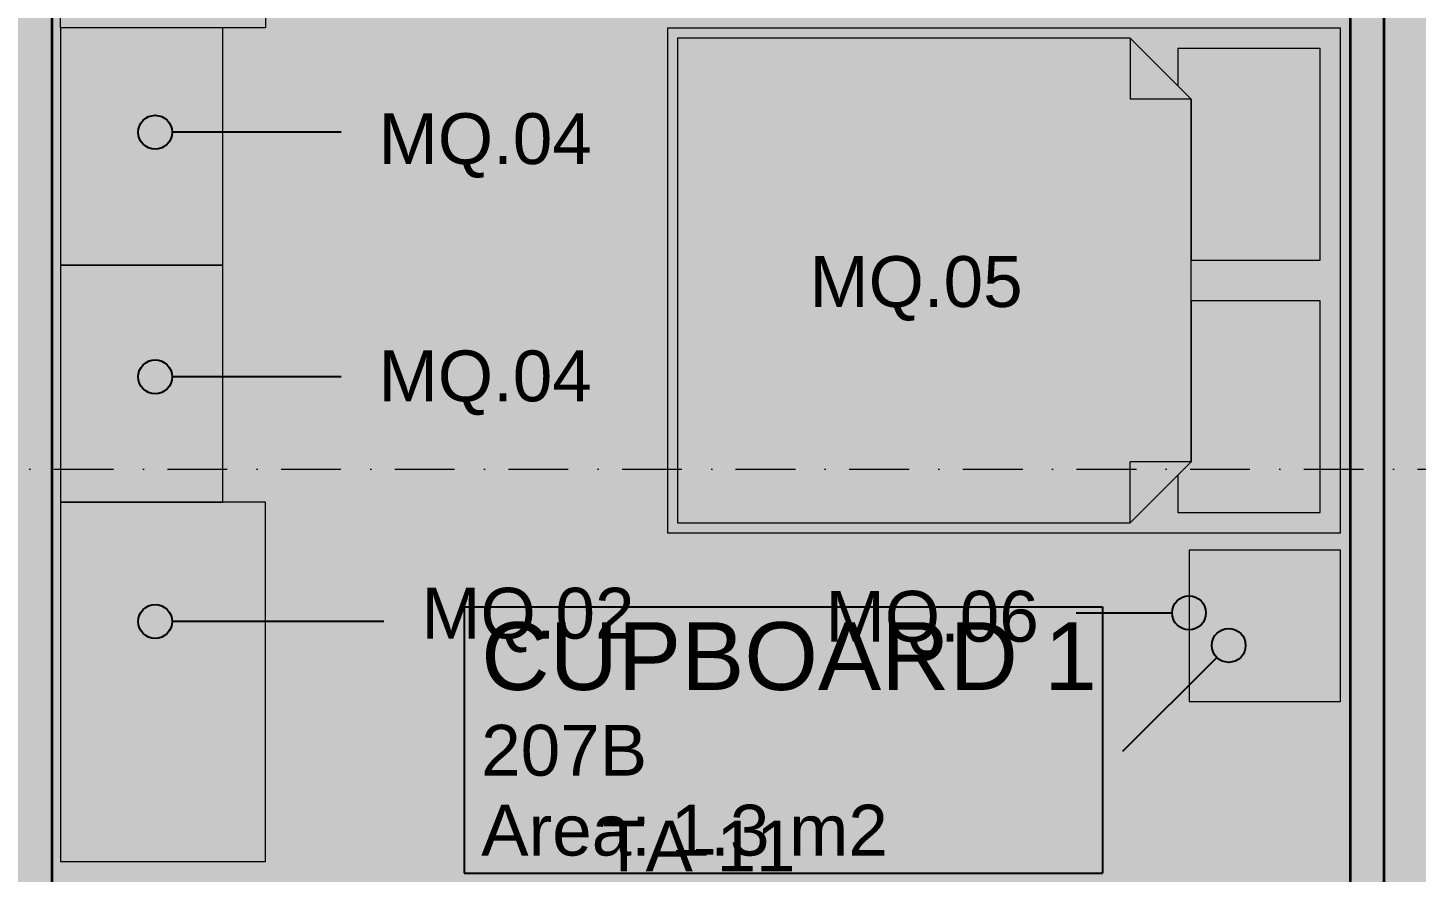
# Model space of a CAD drawing. Header units: millimetres. Extents: x -14278 to 101596, y -22378 to 34603.
# Drawn here: x 72050 to 76146, y 9484 to 11975 of the extents above; entities that cross this region are included whole.
import ezdxf
from ezdxf.enums import TextEntityAlignment as Align

# ---------------------------------------------------------------- set-up
doc = ezdxf.new("R2010")
doc.units = ezdxf.units.MM
doc.header["$MEASUREMENT"] = 0
doc.linetypes.add('Dot & Dashed', pattern=[335.138881, 176.388884, -88.194442, 0, -70.555556])
for name, color, linetype in [('A-Zz_20_10_90-T_TextFFEInternal', 7, 'Continuous'), ('NewA-Ee_25_10-M_WallsInternal', 7, 'Continuous'), ('NewA-Ee_30_40-M_Floors', 7, 'Continuous'), ('NewA-Ee_40_20-M_GeneralFFAndEInternalMovable', 7, 'Continuous'), ('NewA-SL-M_SpacesInternal', 7, 'Continuous'), ('NewA-Ss_30_25-M_CeilingAndSoffitSystems', 7, 'Continuous'), ('NewA-Zz_20_10_90-T_TextFFEInternal', 7, 'Continuous'), ('NewA-Zz_35_40_80-M_GridStructural', 7, 'Continuous'), ('NewA-Zz_50_90_00-M_GrossInternal', 7, 'Continuous')]:
    doc.layers.add(name, color=color, linetype=linetype)
doc.styles.add('GENERATED_STYLE_1', font='')
doc.styles.get('GENERATED_STYLE_1').set_extended_font_data('Arial')

# ---------------------------------------------------------------- blocks, each defined once
blk = doc.blocks.new('Slab_29_2', base_point=(92290.2, 4673.4))
at = {"layer": 'NewA-Ee_30_40-M_Floors', "linetype": 'Continuous', "lineweight": 13}
blk.add_hatch(color=254, dxfattribs=at).paths.add_polyline_path([(92290.2, 4673.4), (92290.2, 10970.6), (94739.9, 10970.6), (94739.9, 13222.7), (60190.4, 13222.7), (60190.4, 4673.4)])
blk = doc.blocks.new('BEDROOM_207_32_2', base_point=(74462.5, 12688))
at = {"layer": 'NewA-SL-M_SpacesInternal', "color": 253, "linetype": 'Continuous', "lineweight": 13}
for p, q in [((72121.7, 13222.7), (72121.7, 9219.3)), ((75951.3, 13222.7), (72121.7, 13222.7)), ((75951.3, 9219.3), (75951.3, 13222.7)), ((72121.7, 9219.3), (72948.2, 9219.3)), ((72948.2, 9219.3), (72948.2, 6268.3)), ((74181.2, 6268.3), (74181.2, 9219.3)), ((74181.2, 9219.3), (75951.3, 9219.3)), ((72948.2, 6268.3), (74181.2, 6268.3))]:
    blk.add_line(p, q, dxfattribs=at)
at = {"layer": 'NewA-SL-M_SpacesInternal', "linetype": 'Continuous'}
for p, q in [((73703.9, 13041.5), (73703.9, 12727.2)), ((73703.9, 13041.5), (75221.1, 13041.5)), ((75221.1, 13041.5), (75221.1, 12727.2)), ((73703.9, 12727.2), (73703.9, 12491.5)), ((75221.1, 12727.2), (75221.1, 12491.5)), ((73703.9, 12491.5), (73703.9, 12255.8)), ((75221.1, 12491.5), (75221.1, 12255.8)), ((73703.9, 12255.8), (75221.1, 12255.8))]:
    blk.add_line(p, q, dxfattribs=at)
at = {"layer": 'NewA-SL-M_SpacesInternal', "color": 5, "lineweight": 70, "style": 'GENERATED_STYLE_1'}
for tag, height, p in [('ROOM_NAME', 200, (73753.9, 12995.8)), ('ROOM_NUMBER', 150, (73753.9, 12693)), ('adj_text', 150, (73753.9, 12457.2))]:
    blk.add_attdef(tag, text='', height=height, dxfattribs=at).set_placement(p, align=Align.TOP_LEFT)
blk = doc.blocks.new('CUPBOARD 1_207B_52_2', base_point=(74279.5, 9913.4))
at = {"layer": 'NewA-SL-M_SpacesInternal', "linetype": 'Continuous'}
for p, q in [((73337.8, 10267), (73337.8, 9952.7)), ((73337.8, 10267), (75221.1, 10267)), ((75221.1, 10267), (75221.1, 9952.7)), ((73337.8, 9952.7), (73337.8, 9717)), ((75221.1, 9952.7), (75221.1, 9717)), ((73337.8, 9717), (73337.8, 9481.3)), ((75221.1, 9717), (75221.1, 9481.3)), ((73337.8, 9481.3), (75221.1, 9481.3))]:
    blk.add_line(p, q, dxfattribs=at)
at = {"layer": 'NewA-SL-M_SpacesInternal', "color": 253, "linetype": 'Continuous', "lineweight": 13}
for p, q in [((72823.2, 9094.3), (72121.7, 9094.3)), ((72121.7, 9094.3), (72121.7, 7203.9)), ((72823.2, 7203.9), (72823.2, 9094.3)), ((72121.7, 7203.9), (72823.2, 7203.9))]:
    blk.add_line(p, q, dxfattribs=at)
at = {"layer": 'NewA-SL-M_SpacesInternal', "color": 5, "lineweight": 70, "style": 'GENERATED_STYLE_1'}
for tag, height, p in [('ROOM_NAME', 200, (73387.8, 10221.3)), ('ROOM_NUMBER', 150, (73387.8, 9918.4)), ('adj_text', 150, (73387.8, 9682.7))]:
    blk.add_attdef(tag, text='', height=height, dxfattribs=at).set_placement(p, align=Align.TOP_LEFT)
blk = doc.blocks.new('Slab_41_2', base_point=(72121.7, 13222.7))
at = {"layer": 'NewA-Ss_30_25-M_CeilingAndSoffitSystems', "linetype": 'Continuous', "lineweight": 0}
blk.add_hatch(color=255, dxfattribs=at).paths.add_polyline_path([(72121.7, 13222.7), (72121.7, 9219.3), (72948.2, 9219.3), (72948.2, 6268.3), (74181.2, 6268.3), (74181.2, 9219.3), (75951.3, 9219.3), (75951.3, 13222.7)])
at = {"layer": 'NewA-Ss_30_25-M_CeilingAndSoffitSystems', "color": 6, "linetype": 'Continuous', "lineweight": 13, "flags": 128}
blk.add_lwpolyline([(72121.7, 13222.7), (72121.7, 9219.3), (72948.2, 9219.3), (72948.2, 6268.3), (74181.2, 6268.3), (74181.2, 9219.3), (75951.3, 9219.3), (75951.3, 13222.7)], close=True, dxfattribs=at)
blk = doc.blocks.new('Wall_90_2', base_point=(71971.7, 13222.7))
at = {"layer": 'NewA-Ee_25_10-M_WallsInternal', "color": 92, "linetype": 'Continuous', "lineweight": 35, "flags": 128}
for points in [[(71971.7, 13222.7), (71971.7, 9219.3)], [(72121.7, 13222.7), (71971.7, 13222.7)], [(72121.7, 9219.3), (72121.7, 13222.7)], [(71971.7, 9094.3), (71971.7, 7203.9)], [(72121.7, 7203.9), (72121.7, 9094.3)], [(71971.7, 7078.9), (71971.7, 6268.3)], [(72121.7, 6268.3), (72121.7, 7078.9)]]:
    blk.add_lwpolyline(points, dxfattribs=at)
blk = doc.blocks.new('Wall_124_2', base_point=(76051.3, 13373))
at = {"layer": 'NewA-Ee_25_10-M_WallsInternal', "color": 92, "linetype": 'Continuous', "lineweight": 35, "flags": 128}
for points in [[(75951.3, 13222.7), (75951.3, 9219.3)], [(76051.3, 9219.3), (76051.3, 13222.7)]]:
    blk.add_lwpolyline(points, dxfattribs=at)
blk = doc.blocks.new('Standard grid marker_2')
at = {"layer": 'NewA-Zz_35_40_80-M_GridStructural', "color": 6, "linetype": 'Dot & Dashed', "lineweight": 13}
blk.add_line((1000, 0), (40175.6, 0), dxfattribs=at)
at = {"layer": 'NewA-Zz_35_40_80-M_GridStructural', "style": 'GENERATED_STYLE_1'}
blk.add_attdef('AC_MarkerText_1', text='', height=250, dxfattribs=at).set_placement((41425.6, 14.3), align=Align.MIDDLE_CENTER)
blk = doc.blocks.new('Office Desk Rect 19')
at = {"layer": 'NewA-Ee_40_20-M_GeneralFFAndEInternalMovable', "color": 1, "linetype": 'Continuous', "lineweight": 18}
for p, q in [((1058.8625, 604.8375), (0, 604.8375)), ((0, 604.8375), (0, 0)), ((1058.8625, 0), (1058.8625, 604.8375)), ((0, 0), (1058.8625, 0))]:
    blk.add_line(p, q, dxfattribs=at)
blk = doc.blocks.new('Bed Double 19')
at = {"layer": 'NewA-Ee_40_20-M_GeneralFFAndEInternalMovable', "color": 1, "linetype": 'Continuous', "lineweight": 18}
for p, q in [((1489.1, 1985.4), (0, 1985.4)), ((0, 1985.4), (0, 0)), ((1489.1, 0), (1489.1, 1985.4)), ((684.5, 1925.4), (60, 1925.4)), ((60, 1925.4), (60, 1505.4)), ((684.5, 1545.4), (684.5, 1925.4)), ((1429.1, 1925.4), (804.5, 1925.4)), ((804.5, 1925.4), (804.5, 1545.4)), ((1429.1, 1505.4), (1429.1, 1925.4)), ((210, 1545.4), (30, 1365.4)), ((170, 1505.4), (210, 1545.4)), ((210, 1545.4), (684.5, 1545.4)), ((744.5, 1545.4), (210, 1545.4)), ((210, 1545.4), (210, 1365.4)), ((1279.1, 1545.4), (744.5, 1545.4)), ((804.5, 1545.4), (1279.1, 1545.4)), ((1279.1, 1545.4), (1319.1, 1505.4)), ((1459.1, 1365.4), (1279.1, 1545.4)), ((1279.1, 1545.4), (1279.1, 1365.4)), ((60, 1505.4), (170, 1505.4)), ((1319.1, 1505.4), (1429.1, 1505.4)), ((30, 1365.4), (30, 30)), ((30, 1365.4), (210, 1365.4)), ((1459.1, 1365.4), (1279.1, 1365.4)), ((1459.1, 30), (1459.1, 1365.4)), ((0, 0), (1489.1, 0)), ((30, 30), (744.5, 30)), ((744.5, 30), (1459.1, 30))]:
    blk.add_line(p, q, dxfattribs=at)
blk = doc.blocks.new('Rectangular Table 01 19_3')
at = {"layer": 'NewA-Ee_40_20-M_GeneralFFAndEInternalMovable', "color": 1, "linetype": 'Continuous', "lineweight": 18}
for p, q in [((446.6, 446.6), (0, 446.6)), ((0, 446.6), (0, 0)), ((446.6, 0), (446.6, 446.6)), ((0, 0), (446.6, 0))]:
    blk.add_line(p, q, dxfattribs=at)
blk = doc.blocks.new('Wardrobe 19')
at = {"layer": 'NewA-Ee_40_20-M_GeneralFFAndEInternalMovable', "color": 1, "linetype": 'Continuous', "lineweight": 18}
for p, q in [((1059.4, 604.8), (0, 604.8)), ((0, 604.8), (0, 0)), ((1059.4, 0), (1059.4, 604.8)), ((0, 0), (1059.4, 0))]:
    blk.add_line(p, q, dxfattribs=at)
blk = doc.blocks.new('Credenza 19_2')
at = {"layer": 'NewA-Ee_40_20-M_GeneralFFAndEInternalMovable', "color": 1, "linetype": 'Continuous', "lineweight": 18}
for p, q in [((700, 478.4), (0, 478.4)), ((0, 478.4), (0, 0)), ((700, 0), (700, 478.4)), ((0, 0), (700, 0))]:
    blk.add_line(p, q, dxfattribs=at)
blk = doc.blocks.new('Line_79_2', base_point=(72974.7, 11666.6))
at = {"layer": 'NewA-Zz_20_10_90-T_TextFFEInternal', "linetype": 'Continuous'}
blk.add_hatch(color=256, dxfattribs=at).paths.add_polyline_path([(72476, 11666.6), (72472.2, 11685.7), (72461.4, 11701.9), (72445.1, 11712.8), (72426, 11716.6), (72406.9, 11712.8), (72390.6, 11701.9), (72379.8, 11685.7), (72376, 11666.6), (72379.8, 11647.5), (72390.6, 11631.2), (72406.9, 11620.4), (72426, 11616.6), (72445.1, 11620.4), (72461.4, 11631.2), (72472.2, 11647.5)])
blk.add_line((72974.7, 11666.6), (72476, 11666.6), dxfattribs=at)
blk.add_circle((72426, 11666.6), 50, dxfattribs=at)
blk = doc.blocks.new('Line_80_2', base_point=(72974.7, 10944.9))
at = {"layer": 'NewA-Zz_20_10_90-T_TextFFEInternal', "linetype": 'Continuous'}
blk.add_hatch(color=256, dxfattribs=at).paths.add_polyline_path([(72476, 10944.9), (72472.2, 10964.1), (72461.4, 10980.3), (72445.1, 10991.1), (72426, 10994.9), (72406.9, 10991.1), (72390.6, 10980.3), (72379.8, 10964.1), (72376, 10944.9), (72379.8, 10925.8), (72390.6, 10909.6), (72406.9, 10898.7), (72426, 10894.9), (72445.1, 10898.7), (72461.4, 10909.6), (72472.2, 10925.8)])
blk.add_line((72974.7, 10944.9), (72476, 10944.9), dxfattribs=at)
blk.add_circle((72426, 10944.9), 50, dxfattribs=at)
blk = doc.blocks.new('Line_81_2', base_point=(73100.6, 10223.3))
at = {"layer": 'NewA-Zz_20_10_90-T_TextFFEInternal', "linetype": 'Continuous'}
blk.add_hatch(color=256, dxfattribs=at).paths.add_polyline_path([(72476, 10223.3), (72472.2, 10242.4), (72461.4, 10258.6), (72445.1, 10269.5), (72426, 10273.3), (72406.9, 10269.5), (72390.6, 10258.6), (72379.8, 10242.4), (72376, 10223.3), (72379.8, 10204.2), (72390.6, 10187.9), (72406.9, 10177.1), (72426, 10173.3), (72445.1, 10177.1), (72461.4, 10187.9), (72472.2, 10204.2)])
blk.add_line((73100.6, 10223.3), (72476, 10223.3), dxfattribs=at)
blk.add_circle((72426, 10223.3), 50, dxfattribs=at)
blk = doc.blocks.new('Line_111_2', base_point=(75143.3, 10248.6))
at = {"layer": 'NewA-Zz_20_10_90-T_TextFFEInternal', "linetype": 'Continuous'}
blk.add_hatch(color=256, dxfattribs=at).paths.add_polyline_path([(75525.9, 10248.6), (75522.1, 10267.8), (75511.2, 10284), (75495, 10294.8), (75475.9, 10298.6), (75456.7, 10294.8), (75440.5, 10284), (75429.7, 10267.8), (75425.9, 10248.6), (75429.7, 10229.5), (75440.5, 10213.3), (75456.7, 10202.4), (75475.9, 10198.6), (75495, 10202.4), (75511.2, 10213.3), (75522.1, 10229.5)])
blk.add_line((75143.3, 10248.6), (75425.9, 10248.6), dxfattribs=at)
blk.add_circle((75475.9, 10248.6), 50, dxfattribs=at)
blk = doc.blocks.new('Line_112_2', base_point=(75280.7, 9840.5))
at = {"layer": 'NewA-Zz_20_10_90-T_TextFFEInternal', "linetype": 'Continuous'}
blk.add_hatch(color=256, dxfattribs=at).paths.add_polyline_path([(75643, 10152.8), (75639.2, 10171.9), (75628.4, 10188.2), (75612.1, 10199), (75593, 10202.8), (75573.9, 10199), (75557.6, 10188.2), (75546.8, 10171.9), (75543, 10152.8), (75546.8, 10133.7), (75557.6, 10117.4), (75573.9, 10106.6), (75593, 10102.8), (75612.1, 10106.6), (75628.4, 10117.4), (75639.2, 10133.7)])
blk.add_line((75280.7, 9840.5), (75557.6, 10117.4), dxfattribs=at)
blk.add_circle((75593, 10152.8), 50, dxfattribs=at)
blk = doc.blocks.new('Label_170_2', base_point=(74245.6, 11385.4))
at = {"layer": 'A-Zz_20_10_90-T_TextFFEInternal', "insert": (74670.6, 11301.1), "char_height": 150, "attachment_point": 2, "style": 'GENERATED_STYLE_1'}
blk.add_mtext('\\fArial|b0|i0|c0|p34;MQ.05\\fArial|b0|i0|c0|p34;\\fArial|b0|i0|c0|p34;\\fArial|b0|i0|c0|p34;\\fArial|b0|i0|c0|p34;\\fArial|b0|i0|c0|p34;\\fArial|b0|i0|c0|p34;\\fArial|b0|i0|c0|p34;\\fArial|b0|i0|c0|p34;\\fArial|b0|i0|c0|p34;\\fArial|b0|i0|c0|p34;\\fArial|b0|i0|c0|p34;\\fArial|b0|i0|c0|p34;\\fArial|b0|i0|c0|p34;\\fArial|b0|i0|c0|p34;\\fArial|b0|i0|c0|p34;\\fArial|b0|i0|c0|p34;\\fArial|b0|i0|c0|p34;\\fArial|b0|i0|c0|p34;\\fArial|b0|i0|c0|p34;\\fArial|b0|i0|c0|p34;\\fArial|b0|i0|c0|p34;\\fArial|b0|i0|c0|p34;\\fArial|b0|i0|c0|p34;\\fArial|b0|i0|c0|p34;\\fArial|b0|i0|c0|p34;\\fArial|b0|i0|c0|p34;\\fArial|b0|i0|c0|p34;\\fArial|b0|i0|c0|p34;\\fArial|b0|i0|c0|p34;}', dxfattribs=at)
blk = doc.blocks.new('Label_175_2', base_point=(73100.6, 10407.1))
at = {"layer": 'A-Zz_20_10_90-T_TextFFEInternal', "insert": (73525.6, 10322.8), "char_height": 150, "attachment_point": 2, "style": 'GENERATED_STYLE_1'}
blk.add_mtext('\\fArial|b0|i0|c0|p34;MQ.02\\fArial|b0|i0|c0|p34;\\fArial|b0|i0|c0|p34;\\fArial|b0|i0|c0|p34;\\fArial|b0|i0|c0|p34;\\fArial|b0|i0|c0|p34;\\fArial|b0|i0|c0|p34;\\fArial|b0|i0|c0|p34;\\fArial|b0|i0|c0|p34;\\fArial|b0|i0|c0|p34;\\fArial|b0|i0|c0|p34;\\fArial|b0|i0|c0|p34;\\fArial|b0|i0|c0|p34;\\fArial|b0|i0|c0|p34;\\fArial|b0|i0|c0|p34;\\fArial|b0|i0|c0|p34;\\fArial|b0|i0|c0|p34;\\fArial|b0|i0|c0|p34;\\fArial|b0|i0|c0|p34;\\fArial|b0|i0|c0|p34;\\fArial|b0|i0|c0|p34;\\fArial|b0|i0|c0|p34;\\fArial|b0|i0|c0|p34;\\fArial|b0|i0|c0|p34;\\fArial|b0|i0|c0|p34;\\fArial|b0|i0|c0|p34;\\fArial|b0|i0|c0|p34;\\fArial|b0|i0|c0|p34;\\fArial|b0|i0|c0|p34;\\fArial|b0|i0|c0|p34;}', dxfattribs=at)
blk = doc.blocks.new('Label_176_2', base_point=(72974.7, 11107.1))
at = {"layer": 'A-Zz_20_10_90-T_TextFFEInternal', "insert": (73399.7, 11022.8), "char_height": 150, "attachment_point": 2, "style": 'GENERATED_STYLE_1'}
blk.add_mtext('\\fArial|b0|i0|c0|p34;MQ.04\\fArial|b0|i0|c0|p34;\\fArial|b0|i0|c0|p34;\\fArial|b0|i0|c0|p34;\\fArial|b0|i0|c0|p34;\\fArial|b0|i0|c0|p34;\\fArial|b0|i0|c0|p34;\\fArial|b0|i0|c0|p34;\\fArial|b0|i0|c0|p34;\\fArial|b0|i0|c0|p34;\\fArial|b0|i0|c0|p34;\\fArial|b0|i0|c0|p34;\\fArial|b0|i0|c0|p34;\\fArial|b0|i0|c0|p34;\\fArial|b0|i0|c0|p34;\\fArial|b0|i0|c0|p34;\\fArial|b0|i0|c0|p34;\\fArial|b0|i0|c0|p34;\\fArial|b0|i0|c0|p34;\\fArial|b0|i0|c0|p34;\\fArial|b0|i0|c0|p34;\\fArial|b0|i0|c0|p34;\\fArial|b0|i0|c0|p34;\\fArial|b0|i0|c0|p34;\\fArial|b0|i0|c0|p34;\\fArial|b0|i0|c0|p34;\\fArial|b0|i0|c0|p34;\\fArial|b0|i0|c0|p34;\\fArial|b0|i0|c0|p34;\\fArial|b0|i0|c0|p34;}', dxfattribs=at)
blk = doc.blocks.new('Label_177_2', base_point=(72974.7, 11807.1))
at = {"layer": 'A-Zz_20_10_90-T_TextFFEInternal', "insert": (73399.7, 11722.8), "char_height": 150, "attachment_point": 2, "style": 'GENERATED_STYLE_1'}
blk.add_mtext('\\fArial|b0|i0|c0|p34;MQ.04\\fArial|b0|i0|c0|p34;\\fArial|b0|i0|c0|p34;\\fArial|b0|i0|c0|p34;\\fArial|b0|i0|c0|p34;\\fArial|b0|i0|c0|p34;\\fArial|b0|i0|c0|p34;\\fArial|b0|i0|c0|p34;\\fArial|b0|i0|c0|p34;\\fArial|b0|i0|c0|p34;\\fArial|b0|i0|c0|p34;\\fArial|b0|i0|c0|p34;\\fArial|b0|i0|c0|p34;\\fArial|b0|i0|c0|p34;\\fArial|b0|i0|c0|p34;\\fArial|b0|i0|c0|p34;\\fArial|b0|i0|c0|p34;\\fArial|b0|i0|c0|p34;\\fArial|b0|i0|c0|p34;\\fArial|b0|i0|c0|p34;\\fArial|b0|i0|c0|p34;\\fArial|b0|i0|c0|p34;\\fArial|b0|i0|c0|p34;\\fArial|b0|i0|c0|p34;\\fArial|b0|i0|c0|p34;\\fArial|b0|i0|c0|p34;\\fArial|b0|i0|c0|p34;\\fArial|b0|i0|c0|p34;\\fArial|b0|i0|c0|p34;\\fArial|b0|i0|c0|p34;}', dxfattribs=at)
blk = doc.blocks.new('Label_192_2', base_point=(74293.3, 10398))
at = {"layer": 'A-Zz_20_10_90-T_TextFFEInternal', "insert": (74718.3, 10313.7), "char_height": 150, "attachment_point": 2, "style": 'GENERATED_STYLE_1'}
blk.add_mtext('\\fArial|b0|i0|c0|p34;MQ.06\\fArial|b0|i0|c0|p34;\\fArial|b0|i0|c0|p34;\\fArial|b0|i0|c0|p34;\\fArial|b0|i0|c0|p34;\\fArial|b0|i0|c0|p34;\\fArial|b0|i0|c0|p34;\\fArial|b0|i0|c0|p34;\\fArial|b0|i0|c0|p34;\\fArial|b0|i0|c0|p34;\\fArial|b0|i0|c0|p34;\\fArial|b0|i0|c0|p34;\\fArial|b0|i0|c0|p34;\\fArial|b0|i0|c0|p34;\\fArial|b0|i0|c0|p34;\\fArial|b0|i0|c0|p34;\\fArial|b0|i0|c0|p34;\\fArial|b0|i0|c0|p34;\\fArial|b0|i0|c0|p34;\\fArial|b0|i0|c0|p34;\\fArial|b0|i0|c0|p34;\\fArial|b0|i0|c0|p34;\\fArial|b0|i0|c0|p34;\\fArial|b0|i0|c0|p34;\\fArial|b0|i0|c0|p34;\\fArial|b0|i0|c0|p34;\\fArial|b0|i0|c0|p34;\\fArial|b0|i0|c0|p34;\\fArial|b0|i0|c0|p34;\\fArial|b0|i0|c0|p34;}', dxfattribs=at)
blk = doc.blocks.new('Label_222_2', base_point=(73604.8, 9720.2))
at = {"layer": 'A-Zz_20_10_90-T_TextFFEInternal', "insert": (74029.8, 9635.9), "char_height": 150, "attachment_point": 2, "style": 'GENERATED_STYLE_1'}
blk.add_mtext('\\fArial|b0|i0|c0|p34;TA-11\\fArial|b0|i0|c0|p34;\\fArial|b0|i0|c0|p34;\\fArial|b0|i0|c0|p34;\\fArial|b0|i0|c0|p34;\\fArial|b0|i0|c0|p34;\\fArial|b0|i0|c0|p34;\\fArial|b0|i0|c0|p34;\\fArial|b0|i0|c0|p34;\\fArial|b0|i0|c0|p34;\\fArial|b0|i0|c0|p34;\\fArial|b0|i0|c0|p34;\\fArial|b0|i0|c0|p34;\\fArial|b0|i0|c0|p34;\\fArial|b0|i0|c0|p34;\\fArial|b0|i0|c0|p34;\\fArial|b0|i0|c0|p34;\\fArial|b0|i0|c0|p34;\\fArial|b0|i0|c0|p34;\\fArial|b0|i0|c0|p34;\\fArial|b0|i0|c0|p34;\\fArial|b0|i0|c0|p34;\\fArial|b0|i0|c0|p34;\\fArial|b0|i0|c0|p34;\\fArial|b0|i0|c0|p34;\\fArial|b0|i0|c0|p34;\\fArial|b0|i0|c0|p34;\\fArial|b0|i0|c0|p34;\\fArial|b0|i0|c0|p34;\\fArial|b0|i0|c0|p34;}', dxfattribs=at)

msp = doc.modelspace()

# ---------------------------------------------------------------- hatches: boundary and pattern name
at = {"layer": 'NewA-Zz_50_90_00-M_GrossInternal', "linetype": 'Continuous', "lineweight": 140}
msp.add_hatch(color=1, dxfattribs=at).paths.add_polyline_path([(60190.4, 13222.7), (94739.9, 13222.7), (94739.9, 4823.3), (65539.9, 4823.3), (65539.9, 273.3), (62090.4, 273.3), (62090.4, 4823.3), (60190.4, 4823.3)])

# ---------------------------------------------------------------- block references
at = {"layer": 'A-Zz_20_10_90-T_TextFFEInternal', "color": 6, "linetype": 'Continuous', "lineweight": 13}
for name, p in [('Label_177_2', (72974.7, 11807.1)), ('Label_170_2', (74245.6, 11385.4)), ('Label_176_2', (72974.7, 11107.1)), ('Label_175_2', (73100.6, 10407.1)), ('Label_192_2', (74293.3, 10398)), ('Label_222_2', (73604.8, 9720.2))]:
    msp.add_blockref(name, p, dxfattribs=at)
at = {"layer": 'NewA-Ee_25_10-M_WallsInternal', "color": 92, "lineweight": 35}
for name, p in [('Wall_90_2', (71971.7, 13222.7)), ('Wall_124_2', (76051.3, 13373))]:
    msp.add_blockref(name, p, dxfattribs=at)
at = {"layer": 'NewA-Ee_30_40-M_Floors', "color": 6, "linetype": 'Continuous', "lineweight": 13}
msp.add_blockref('Slab_29_2', (92290.2, 4673.4), dxfattribs=at)
at = {"layer": 'NewA-Ee_40_20-M_GeneralFFAndEInternalMovable', "color": 6, "linetype": 'Continuous', "lineweight": 13, "xscale": -1, "zscale": 1000, "rotation": 90}
msp.add_blockref('Office Desk Rect 19', (72751.7, 13033.8), dxfattribs=at)
at = {"layer": 'NewA-Ee_40_20-M_GeneralFFAndEInternalMovable', "color": 6, "linetype": 'Continuous', "lineweight": 13, "zscale": 1000}
for name, p, rotation in [('Credenza 19_2', (72625.2, 11274.9), 90), ('Bed Double 19', (73937, 11973.9), 270), ('Credenza 19_2', (72625.2, 10574.9), 90), ('Wardrobe 19', (72751.2, 9515.5), 90)]:
    msp.add_blockref(name, p, dxfattribs=dict(at, rotation=rotation))
msp.add_blockref('Rectangular Table 01 19_3', (75475.9, 9987.4), dxfattribs=at)
at = {"layer": 'NewA-SL-M_SpacesInternal', "linetype": 'Continuous'}
for name, p, values in [('BEDROOM_207_32_2', (74462.5, 12688), {'ROOM_NAME': 'BEDROOM', 'ROOM_NUMBER': '207', 'adj_text': 'Area: 19 m2'}), ('CUPBOARD 1_207B_52_2', (74279.5, 9913.4), {'ROOM_NAME': 'CUPBOARD 1', 'ROOM_NUMBER': '207B', 'adj_text': 'Area: 1.3 m2'})]:
    msp.add_blockref(name, p, dxfattribs=at).add_auto_attribs(values)
at = {"layer": 'NewA-Ss_30_25-M_CeilingAndSoffitSystems', "color": 6, "linetype": 'Continuous', "lineweight": 13}
msp.add_blockref('Slab_41_2', (72121.7, 13222.7), dxfattribs=at)
at = {"layer": 'NewA-Zz_20_10_90-T_TextFFEInternal', "linetype": 'Continuous'}
for name, p in [('Line_79_2', (72974.7, 11666.6)), ('Line_80_2', (72974.7, 10944.9)), ('Line_111_2', (75143.3, 10248.6)), ('Line_81_2', (73100.6, 10223.3)), ('Line_112_2', (75280.7, 9840.5))]:
    msp.add_blockref(name, p, dxfattribs=at)
at = {"layer": 'NewA-Zz_35_40_80-M_GridStructural', "color": 1, "linetype": 'Continuous', "lineweight": 18, "zscale": 1000}
msp.add_blockref('Standard grid marker_2', (58387.9, 10673), dxfattribs=at)

doc.saveas('drawing.dxf')
